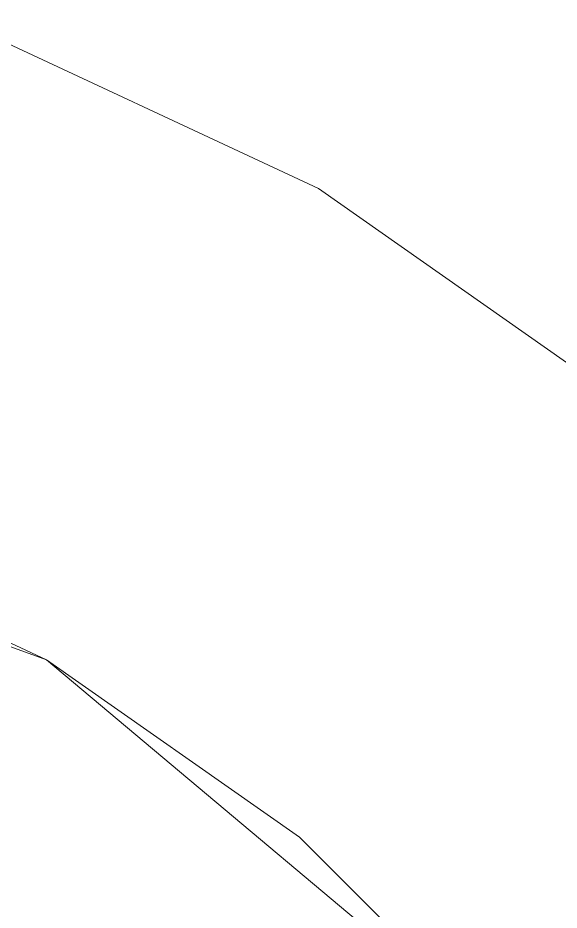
# Model space of a CAD drawing. Header units: millimetres. Extents: x 1246 to 16959, y -13818 to -1371.
# Drawn here: x 7524.1 to 7539.31, y -1400.39 to -1375.34 of the extents above; entities that cross this region are included whole.
import ezdxf

# ---------------------------------------------------------------- set-up
doc = ezdxf.new("R2010")
doc.units = ezdxf.units.MM
doc.header["$LTSCALE"] = 50
doc.layers.add('pio-Pillow Block - 3D', color=7, linetype='Continuous', lineweight=5)

# ---------------------------------------------------------------- blocks, each defined once
blk = doc.blocks.new('obj-02')
at = {"layer": 'pio-Pillow Block - 3D', "color": 7, "linetype": 'Continuous', "lineweight": 5, "transparency": 33554687}
for points in [[(32.544, 119.867), (22.261, 124.662)], [(22.261, 124.662), (32.544, 119.867)], [(22.261, 124.662), (32.544, 119.867)], [(32.544, 119.867), (22.261, 124.662)], [(41.837, 113.36), (32.544, 119.867)], [(32.544, 119.867), (41.837, 113.36)], [(41.837, 113.36), (32.544, 119.867)], [(32.544, 119.867), (41.837, 113.36)], [(8.649, 112.551), (24.904, 106.635)], [(24.904, 106.635), (8.649, 112.551)], [(24.904, 106.635), (8.649, 112.551)], [(8.649, 112.551), (24.904, 106.635)], [(17.035, 110.304), (24.904, 106.635)], [(24.904, 106.635), (17.035, 110.304)], [(17.035, 110.304), (24.904, 106.635)], [(24.904, 106.635), (17.035, 110.304)], [(24.904, 106.635), (38.155, 95.516)], [(38.155, 95.516), (24.904, 106.635)], [(24.904, 106.635), (32.016, 101.655)], [(38.155, 95.516), (24.904, 106.635)], [(24.904, 106.635)], [(24.904, 106.635), (38.155, 95.516)], [(32.016, 101.655), (24.904, 106.635)], [(24.904, 106.635)], [(24.904, 106.635), (32.016, 101.655)], [(32.016, 101.655), (24.904, 106.635)], [(32.016, 101.655), (38.155, 95.516)], [(32.016, 101.655)], [(38.155, 95.516), (32.016, 101.655)], [(32.016, 101.655), (38.155, 95.516)], [(38.155, 95.516), (32.016, 101.655)]]:
    blk.add_lwpolyline(points, dxfattribs=at)

msp = doc.modelspace()

# ---------------------------------------------------------------- block references
at = {"layer": 'pio-Pillow Block - 3D', "color": 7, "transparency": 33554687}
msp.add_blockref('obj-02', (7500, -1500), dxfattribs=at)

doc.saveas('drawing.dxf')
